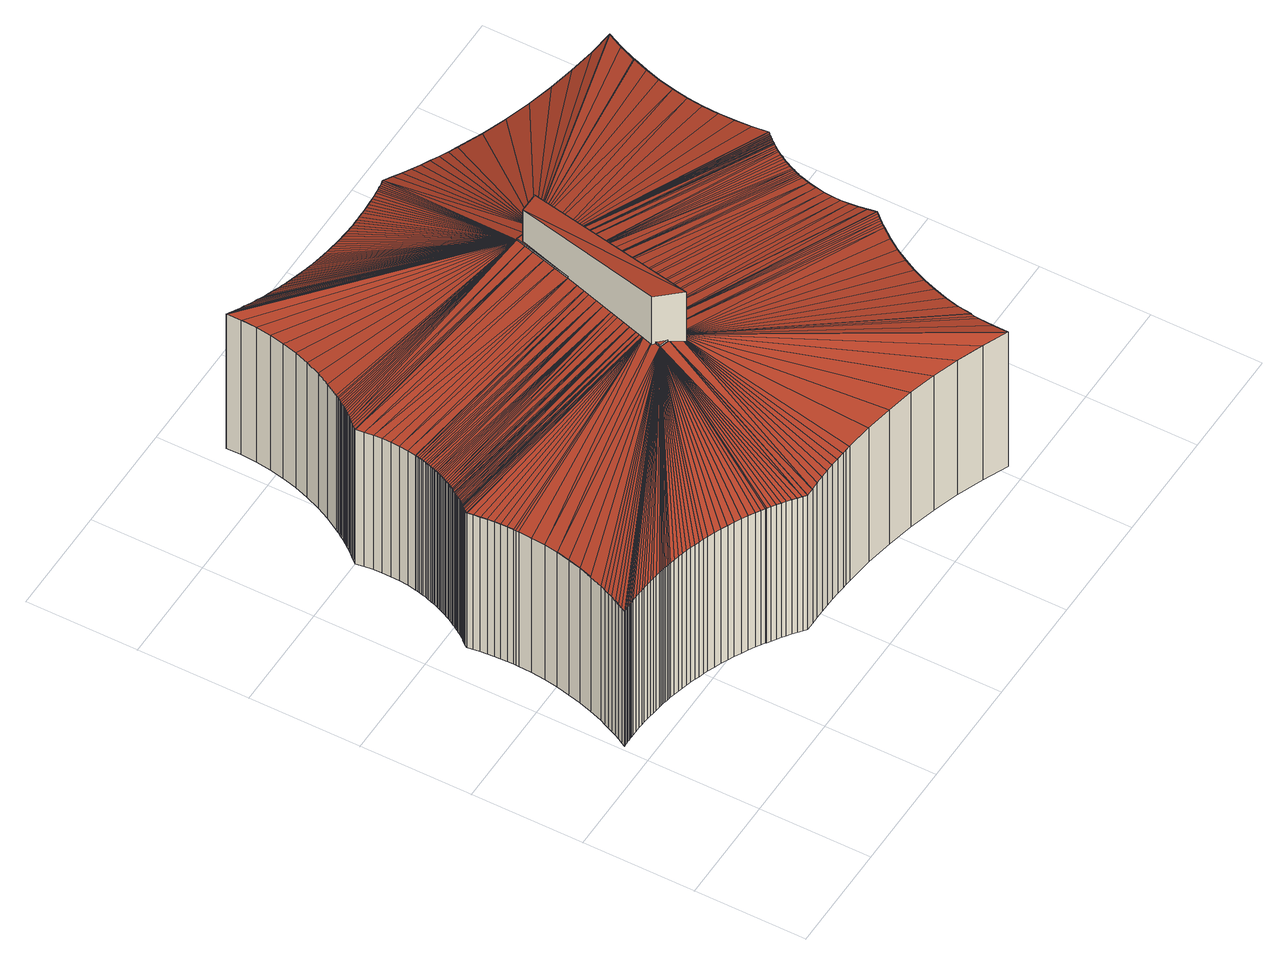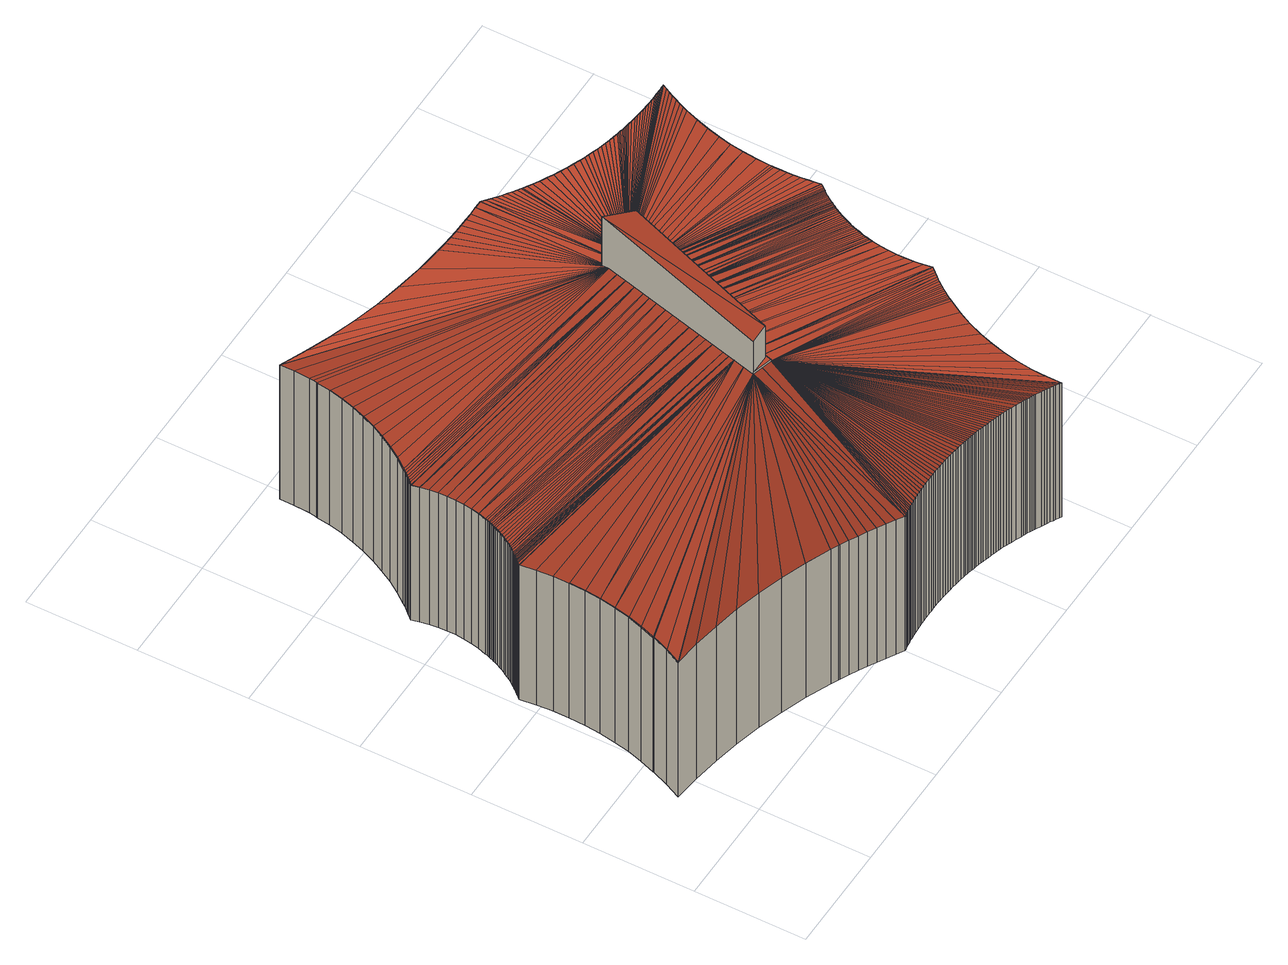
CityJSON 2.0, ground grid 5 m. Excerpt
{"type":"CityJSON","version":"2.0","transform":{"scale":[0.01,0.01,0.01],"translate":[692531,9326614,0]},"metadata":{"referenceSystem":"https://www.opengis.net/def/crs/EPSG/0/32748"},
"CityObjects":{
"building1":{"type":"Building","attributes":{"description":"51, created by Fairuz Akmal Pradana","name":"AC14-51","relativeToTerrain":"entirelyAboveTerrain","GrossPlannedArea":{"value":120,"uom":"m2"},"ConstructionMethod":"New Building","IsLandmarked":"NO","dateOfConstruction":"2025-01-01","measuredHeight":13.16,"class":"1000","function":"1000","usage":"1000","roofType":"1030","storeysAboveGround":2,"storeysBelowGround":0},"geometry":[{"type":"MultiSurface","lod":"2","boundaries":[[[0,1,2,3]],[[4,5,6,7]],[[5,8,9,6]],[[8,10,11,9]],[[10,12,13,11]],[[12,14,15,13]],[[14,16,17,15]],[[16,18,19,17]],[[18,20,21,19]],[[20,22,23,21]],[[24,25,26,27]],[[28,29,30,31]],[[32,33,34,35]],[[36,37,38,39]],[[37,40,41,38]],[[42,43,44,45]],[[43,46,47,44]],[[46,48,49,47]],[[50,51,52,53]],[[54,55,56,57]],[[58,59,60,61]],[[62,58,61,63]],[[64,65,66,67]],[[65,68,69,66]],[[70,71,72,73]],[[68,32,35,69]],[[74,75,76,77]],[[78,79,80,81]],[[82,83,84,85]],[[60,86,87]],[[88,89,90,91]],[[92,93,94,95]],[[93,96,97,94]],[[96,98,99,97]],[[98,100,101,99]],[[102,103,104,105]],[[103,106,107,104]],[[106,108,109,107]],[[110,111,112,113]],[[111,114,115,112]],[[116,117,118,119]],[[117,120,121,118]],[[120,122,123,121]],[[124,125,126,127]],[[125,128,129,126]],[[128,130,131,129]],[[132,133,134,135]],[[51,136,137,52]],[[138,139,140,141]],[[139,142,143,140]],[[144,145,146,147]],[[145,148,149,146]],[[150,151,152,153]],[[151,154,155,152]],[[156,157,158,159]],[[160,161,162,163]],[[164,165,166,167]],[[168,169,170,171]],[[169,172,173,170]],[[172,174,175,173]],[[174,176,177,175]],[[176,178,179,177]],[[180,181,182,183]],[[184,185,186,187]],[[185,188,189,186]],[[190,191,192,193]],[[194,195,196,197]],[[198,199,200,201]],[[202,203,204,205]],[[206,207,208,209]],[[210,211,212,213]],[[211,214,215,212]],[[216,217,218,219]],[[220,221,222,223]],[[221,224,225,222]],[[224,226,227,225]],[[226,228,229,227]],[[228,230,231,229]],[[230,232,233,231]],[[234,144,147,235]],[[236,150,153,237]],[[238,239,240,241]],[[239,36,39,240]],[[242,243,244,245,246]],[[247,248,249,250]],[[248,251,252,249]],[[79,253,254,80]],[[255,256,257,258]],[[259,260,261,262]],[[263,264,265,266]],[[267,263,266,268]],[[269,270,271,272]],[[270,273,274,271]],[[273,275,276,274]],[[277,269,272,278]],[[279,277,278,280]],[[25,279,280,26]],[[275,281,282,276]],[[281,283,284,282]],[[89,285,286,90]],[[287,288,289,290]],[[291,236,237,292]],[[288,293,294,289]],[[293,238,241,294]],[[83,160,163,84]],[[295,296,297,298]],[[299,300,301,302]],[[300,303,304,301]],[[303,305,306,304]],[[305,307,308,306]],[[307,309,310,308]],[[309,311,312,310]],[[311,313,314,312]],[[313,164,167,314]],[[315,316,317,318]],[[316,319,320,317]],[[319,321,322,320]],[[321,323,324,322]],[[323,184,187,324]],[[55,70,73,56]],[[71,325,326,72]],[[325,327,328,326]],[[327,0,3,328]],[[329,330,331,332]],[[242,189,246]],[[262,261,333,334]],[[335,287,290,336]],[[337,291,292,338]],[[339,340,341,342]],[[340,110,113,341]],[[114,343,344,115]],[[345,346,347,348]],[[255,349,242,350,351]],[[246,352,350,242]],[[353,354,355,356]],[[357,358,359,360]],[[232,216,219,233]],[[59,361,362,60]],[[195,363,364,196]],[[365,74,77,366]],[[367,368,369,370]],[[371,372,373,374]],[[375,376,377,378]],[[351,350,352,379]],[[380,381,382,383]],[[381,353,356,382]],[[354,384,385,355]],[[384,386,387,385]],[[386,388,389,387]],[[388,42,45,389]],[[200,390,391,392,393]],[[394,276,395]],[[191,396,397,192]],[[358,50,53,359]],[[256,398,399,257]],[[217,400,401,218]],[[400,402,403,401]],[[402,404,405,403]],[[404,406,407,405]],[[406,408,409,407]],[[408,410,411,409]],[[410,412,413,411]],[[412,414,415,413]],[[414,416,417,415]],[[416,418,419,417]],[[420,116,119,421]],[[122,124,127,123]],[[130,132,135,131]],[[136,138,141,137]],[[133,422,423,134]],[[424,425,426,427]],[[425,428,429,426]],[[430,431,432,433]],[[431,234,235,432]],[[142,434,435,143]],[[434,436,437,435]],[[436,438,439,437]],[[440,441,442,443]],[[444,365,366,445]],[[441,446,447,442]],[[349,398,448,391,449,450,243,242]],[[451,190,193,452]],[[453,454,455,456]],[[454,210,213,455]],[[154,457,458,155]],[[457,459,460,458]],[[459,461,462,460]],[[461,463,464,462]],[[463,465,466,464]],[[467,468,469,470]],[[334,333,471,472]],[[165,168,171,166]],[[473,474,475,476]],[[474,477,478,475]],[[477,479,480,478]],[[479,481,482,480]],[[483,484,485,486]],[[487,488,489,490]],[[108,491,492,109]],[[493,494,495,496]],[[494,497,498,495]],[[256,255,351,499,500,501,502,395,87]],[[503,504,505,506]],[[507,508,509,510]],[[508,511,512,509]],[[511,513,514,512]],[[513,515,516,514]],[[517,518,500,499,519,520,521,522,523,524]],[[525,519,499,351,379]],[[352,350,526]],[[527,528,529,530]],[[422,424,427,423]],[[428,430,433,429]],[[438,440,443,439]],[[376,531,532,377]],[[1,4,7,2]],[[29,329,332,30]],[[33,28,31,34]],[[283,444,445,284]],[[533,367,370,534]],[[343,345,348,344]],[[418,380,383,419]],[[361,535,536,362]],[[535,357,360,536]],[[537,538,539,540]],[[541,542,543,544]],[[545,546,547,548]],[[546,549,550,547]],[[549,473,476,550]],[[551,552,553,554]],[[552,555,556,553]],[[555,557,558,556]],[[557,559,560,558]],[[559,561,562,560]],[[561,563,564,562]],[[563,545,548,564]],[[285,194,197,286]],[[188,565,566,189]],[[565,567,568,566]],[[567,569,570,568]],[[569,571,572,570]],[[571,573,574,572]],[[573,92,95,574]],[[575,576,577,526]],[[576,102,105,577]],[[472,471,260,259]],[[578,235,448]],[[579,371,374,580]],[[581,579,580,582]],[[538,583,584,539]],[[583,585,586,584]],[[585,587,588,586]],[[587,589,590,588]],[[589,591,592,590]],[[591,593,594,592]],[[593,595,596,594]],[[595,597,598,596]],[[597,599,600,598]],[[599,375,378,600]],[[601,602,603,604]],[[602,605,606,603]],[[605,607,608,606]],[[607,541,544,608]],[[542,609,610,543]],[[609,611,612,610]],[[611,613,614,612]],[[613,615,616,614]],[[615,617,618,616]],[[617,581,582,618]],[[372,335,336,373]],[[214,619,620,215]],[[619,339,342,620]],[[621,622,623,624]],[[622,533,534,623]],[[481,625,626,482]],[[625,627,628,626]],[[627,629,630,628]],[[629,631,632,630]],[[631,220,223,632]],[[633,267,268,634]],[[251,635,636,252]],[[635,637,638,636]],[[637,639,640,638]],[[396,62,63,397]],[[253,64,67,254]],[[639,641,642,640]],[[641,643,644,642]],[[643,645,646,644]],[[645,54,57,646]],[[264,88,91,265]],[[100,483,486,101]],[[484,647,648,485]],[[647,649,650,648]],[[649,487,490,650]],[[488,651,652,489]],[[491,653,654,492]],[[653,655,656,654]],[[655,657,658,656]],[[657,659,660,658]],[[661,662,663,664]],[[662,665,666,663]],[[665,667,668,666]],[[398,256,87,448]],[[207,669,670,208]],[[669,621,624,670]],[[671,672,673,674]],[[534,351,379]],[[651,675,676,652]],[[675,677,678,676]],[[677,679,680,678]],[[679,681,682,680]],[[681,683,684,682]],[[683,685,686,684]],[[685,202,205,686]],[[203,661,664,204]],[[659,206,209,660]],[[667,453,456,668]],[[244,373,243]],[[265,519,499]],[[349,255,258,687]],[[346,688,689,347]],[[688,690,691,689]],[[690,493,496,691]],[[497,692,693,498]],[[692,575,526,693]],[[148,503,506,149]],[[465,507,510,466]],[[468,527,530,469]],[[446,694,695,447]],[[694,551,554,695]],[[368,671,674,696,369]],[[157,467,470,158]],[[48,420,421,49]],[[504,82,85,505]],[[515,295,298,516]],[[296,697,698,297]],[[697,299,302,698]],[[199,337,338,200]],[[501,500,518,699,700,701,702,703,704,394,395,502]],[[87,395,394,705,86]],[[398,349,687,399]],[[330,633,634,331]],[[22,24,27,23]],[[363,706,707,364]],[[706,247,250,707]],[[75,451,452,76]],[[672,78,81,673]],[[528,315,318,529]],[[40,156,159,41]],[[161,708,709,162]],[[708,537,540,709]],[[178,180,183,179]],[[181,710,711,182]],[[710,712,713,711]],[[712,714,715,713]],[[714,601,604,715]],[[531,198,201,532]],[[693,526,350,242,189,566,568,570,572,574,95,94,97,99,101,486,485,648,650,490,489,652,676,678,680,682,684,686,205,204,664,663,666,668,456,455,213,212,215,620,342,341,113,112,115,344,348,347,689,691,496,495,498]],[[201,390,200]],[[578,432,235]],[[578,426,429]],[[426,578,427]],[[578,423,427]],[[423,578,134]],[[578,135,134]],[[135,578,131]],[[578,129,131]],[[129,578,126]],[[578,127,126]],[[127,578,123]],[[578,121,123]],[[121,578,118]],[[118,578,119]],[[578,421,119]],[[192,86,397]],[[284,394,445]],[[582,716,618]],[[244,582,580]],[[244,580,374]],[[244,374,373]],[[717,179,183]],[[711,717,182]],[[717,711,713]],[[717,713,715]],[[604,717,715]],[[717,604,603]],[[717,603,606]],[[608,718,606]],[[718,608,544]],[[543,718,544]],[[716,543,610]],[[612,716,610]],[[716,612,614]],[[616,716,614]],[[618,716,616]],[[390,532,201]],[[532,390,377]],[[719,378,377]],[[578,540,539]],[[578,539,584]],[[586,578,584]],[[578,586,588]],[[590,578,588]],[[578,590,592]],[[594,578,592]],[[578,594,596]],[[598,578,596]],[[578,598,600]],[[378,578,600]],[[578,149,506]],[[324,246,322]],[[322,246,320]],[[320,246,317]],[[317,246,318]],[[318,246,529]],[[379,673,81]],[[674,379,696]],[[696,379,369]],[[369,379,370]],[[105,379,577]],[[94,246,95]],[[246,94,97]],[[99,246,97]],[[246,99,101]],[[486,246,101]],[[246,486,485]],[[648,246,485]],[[352,693,526]],[[246,620,342]],[[246,342,341]],[[246,341,113]],[[246,113,112]],[[246,112,115]],[[344,246,115]],[[246,344,348]],[[246,348,347]],[[246,347,689]],[[246,689,691]],[[246,691,496]],[[246,496,495]],[[246,495,498]],[[246,498,693]],[[720,200,338]],[[179,721,177]],[[717,183,182]],[[540,578,709]],[[578,162,709]],[[147,578,235]],[[626,578,482]],[[482,578,478,480]],[[578,475,478]],[[475,578,476]],[[578,550,476]],[[550,578,547]],[[578,548,547]],[[548,578,564]],[[578,562,564]],[[562,578,560]],[[578,558,560]],[[558,578,556]],[[197,521,286]],[[286,520,90]],[[394,282,284]],[[282,394,276]],[[186,246,189]],[[246,186,187]],[[260,333,261]],[[152,722,153]],[[723,152,155]],[[458,724,155]],[[724,458,460]],[[245,158,470]],[[244,159,158]],[[244,41,159]],[[244,38,41]],[[244,39,38]],[[578,146,149]],[[578,433,432]],[[433,578,429]],[[556,578,553]],[[553,578,554]],[[554,578,695]],[[578,447,695]],[[520,91,90]],[[370,379,534]],[[9,704,11]],[[704,9,6]],[[566,246,189]],[[447,86,442]],[[442,86,443]],[[443,86,439]],[[439,86,437]],[[437,86,435]],[[435,86,143]],[[143,86,140]],[[693,352,246]],[[352,577,379]],[[246,455,213]],[[246,213,212]],[[246,212,215]],[[246,215,620]],[[501,502,449,450]],[[242,243,373,336,290,289,294,241,240,39,38,41,159,158,470,469,530,529,318,317,320,322,324,187,186,189]],[[450,449,392,393]],[[266,265,499,351,534,370,369,696,674,673,81,80,254,67,66,69,35,34,31,30,332,331,634,268]],[[336,244,373]],[[244,336,290]],[[725,338,292]],[[722,292,237]],[[153,722,237]],[[39,244,240]],[[244,241,240]],[[244,294,241]],[[244,289,294]],[[244,290,289]],[[421,578,49]],[[578,47,49]],[[47,578,44]],[[578,45,44]],[[45,578,389]],[[578,387,389]],[[387,578,385]],[[385,578,355]],[[578,356,355]],[[356,578,382]],[[578,383,382]],[[383,578,419]],[[419,578,417]],[[578,415,417]],[[415,578,413]],[[413,578,411]],[[578,409,411]],[[578,407,409]],[[407,578,405]],[[578,403,405]],[[403,578,401]],[[401,578,218]],[[578,219,218]],[[578,233,219]],[[53,86,359]],[[359,86,360]],[[360,86,536]],[[536,86,362]],[[707,524,364]],[[364,523,196]],[[196,522,197]],[[519,266,265]],[[266,519,268]],[[519,634,268]],[[519,331,634]],[[331,525,332]],[[332,525,30]],[[30,525,31]],[[394,274,276]],[[394,271,274]],[[271,394,272]],[[394,278,272]],[[278,394,280]],[[394,26,280]],[[26,394,27]],[[27,394,23]],[[23,394,21]],[[394,19,21]],[[19,394,17]],[[17,704,15]],[[704,13,15]],[[13,704,11]],[[379,34,31]],[[673,379,674]],[[379,670,624]],[[670,379,208]],[[379,209,208]],[[209,379,660]],[[490,246,650]],[[246,490,489]],[[652,246,489]],[[246,652,676]],[[678,246,676]],[[246,678,680]],[[682,246,680]],[[684,246,682]],[[246,684,686]],[[205,246,686]],[[246,205,204]],[[664,246,204]],[[246,664,663]],[[666,246,663]],[[246,666,668]],[[456,246,668]],[[246,456,455]],[[243,450,393,200,338,292,237,153,152,155,458,460,462,464,466,510,509,512,514,516,298,297,698,302,301,304,306,308,310,312,314,167,166,171,170,173,175,177,179,183,182,711,713,715,604,603,606,608,544,543,610,612,614,616,618,582,580,374,373]],[[351,350,526,577,105,104,107,109,492,654,656,658,660,209,208,670,624,623,534]],[[501,450,243,242,350,351,499,500]],[[390,720,725,722,723,724,726,727,728,729,730,731,721,717,718,716,244,243,450,449,391]],[[578,719,390,391,448]],[[86,732,578,448,87]],[[432,235,448,87,60,362,536,360,359,53,52,137,141,140,143,435,437,439,443,442,447,695,554,553,556,558,560,562,564,548,547,550,476,475,478,480,482,626,628,630,632,223,222,225,227,229,231,233,219,218,401,403,405,407,409,411,413,415,417,419,383,382,356,355,385,387,389,45,44,47,49,421,119,118,121,123,127,126,129,131,135,134,423,427,426,429,433]],[[391,449,502,395,87,448]],[[391,392,449]],[[87,395,276,282,284,445,366,77,76,452,193,192,397,63,61,60]],[[257,399,687,258]],[[716,582,244]],[[200,720,390]],[[338,725,720]],[[292,722,725]],[[152,723,722]],[[155,724,723]],[[462,724,460]],[[724,462,726]],[[726,462,464]],[[466,726,464]],[[466,727,726]],[[727,466,510]],[[727,510,509]],[[512,727,509]],[[514,727,512]],[[727,514,728]],[[728,514,516]],[[297,728,516,298]],[[728,297,698]],[[728,698,302]],[[728,302,301]],[[728,301,729]],[[304,729,301]],[[729,304,306]],[[729,306,308]],[[729,308,310]],[[312,729,310]],[[314,729,312]],[[167,729,314]],[[729,167,730]],[[730,167,166]],[[730,166,731]],[[171,731,166]],[[171,721,731]],[[721,171,170]],[[721,170,173]],[[175,721,173]],[[721,175,177]],[[721,179,717]],[[717,606,718]],[[543,716,718]],[[377,390,719]],[[378,719,578]],[[578,163,162]],[[578,84,163]],[[578,85,84]],[[578,505,85]],[[578,506,505]],[[158,245,244]],[[529,246,530]],[[530,246,469]],[[469,246,470]],[[470,246,245]],[[540,539,584,586,588,590,592,594,596,598,600,378,377,532,201,200,393,392,391,448,235,147,146,149,506,505,85,84,163,162,709]],[[502,501,500,499,265,91,90,286,197,196,364,707,250,249,252,636,638,640,642,644,646,57,56,73,72,326,328,3,2,7,6,9,11,13,15,17,19,21,23,27,26,280,278,272,271,274,276,395]],[[472,334,262,259]],[[447,578,732]],[[86,447,732]],[[140,86,137,141]],[[137,86,52]],[[52,86,53]],[[445,394,366]],[[366,394,77]],[[77,705,76]],[[660,379,658]],[[658,379,654,656]],[[379,492,654]],[[492,379,109]],[[109,379,107]],[[107,379,104]],[[104,379,105]],[[246,648,650]],[[577,352,526]],[[246,574,95]],[[260,471,333]],[[578,147,146]],[[233,578,231]],[[231,578,229]],[[578,227,229]],[[578,225,227]],[[225,578,222]],[[578,223,222]],[[223,578,632]],[[578,630,632]],[[630,578,628]],[[578,626,628]],[[86,63,61]],[[517,250,518]],[[250,517,707]],[[524,707,517]],[[523,364,524]],[[522,196,523]],[[521,197,522]],[[520,286,521]],[[91,520,733]],[[733,520,519]],[[525,331,519]],[[31,525,379]],[[704,17,394]],[[702,73,72]],[[73,702,56]],[[702,57,56]],[[702,646,57]],[[700,642,644]],[[642,700,640]],[[700,638,640]],[[699,252,636]],[[252,699,249]],[[699,250,249]],[[250,699,518]],[[34,379,35]],[[379,69,35]],[[69,379,66]],[[379,67,66]],[[67,379,254]],[[379,80,254]],[[397,86,63]],[[86,192,193]],[[6,703,704]],[[7,703,6]],[[703,7,2]],[[2,702,703]],[[3,702,2]],[[702,3,328]],[[326,702,328]],[[702,326,72]],[[644,702,646]],[[702,644,701]],[[644,700,701]],[[636,700,638]],[[700,636,699]],[[77,394,705]],[[86,76,705]],[[86,452,76]],[[86,193,452]],[[91,733,519,265]],[[379,623,534]],[[623,379,624]],[[187,246,324]],[[246,566,568]],[[570,246,568]],[[246,570,572]],[[574,246,572]],[[362,86,60]],[[86,61,60]],[[80,379,81]],[[371,335,372]],[[335,371,287]],[[287,371,579]],[[287,579,288]],[[288,579,293]],[[293,579,238]],[[238,579,581]],[[349,216,398]],[[216,349,217]],[[106,217,349]],[[106,400,217]],[[106,402,400]],[[106,404,402]],[[106,406,404]],[[103,406,106]],[[103,408,406]],[[103,410,408]],[[103,412,410]],[[103,414,412]],[[102,414,103]],[[102,416,414]],[[102,418,416]],[[576,418,102]],[[576,380,418]],[[576,381,380]],[[576,353,381]],[[575,353,576]],[[575,354,353]],[[575,384,354]],[[692,384,575]],[[692,386,384]],[[497,386,692]],[[497,388,386]],[[494,388,497]],[[494,42,388]],[[494,43,42]],[[493,43,494]],[[493,46,43]],[[690,46,493]],[[690,48,46]],[[688,48,690]],[[688,420,48]],[[346,420,688]],[[346,116,420]],[[345,116,346]],[[343,116,345]],[[343,117,116]],[[343,120,117]],[[114,120,343]],[[114,122,120]],[[114,124,122]],[[111,124,114]],[[111,125,124]],[[111,128,125]],[[111,130,128]],[[110,130,111]],[[110,132,130]],[[110,133,132]],[[340,133,110]],[[340,422,133]],[[340,424,422]],[[339,424,340]],[[339,425,424]],[[339,428,425]],[[619,428,339]],[[619,430,428]],[[619,431,430]],[[619,144,431]],[[619,145,144]],[[214,145,619]],[[214,148,145]],[[214,503,148]],[[211,503,214]],[[211,504,503]],[[211,82,504]],[[210,82,211]],[[454,82,210]],[[454,83,82]],[[453,83,454]],[[453,160,83]],[[667,160,453]],[[665,160,667]],[[665,161,160]],[[665,708,161]],[[665,537,708]],[[665,538,537]],[[662,538,665]],[[662,583,538]],[[662,585,583]],[[662,587,585]],[[662,589,587]],[[661,589,662]],[[661,591,589]],[[661,593,591]],[[661,595,593]],[[203,595,661]],[[203,597,595]],[[203,599,597]],[[203,375,599]],[[202,375,203]],[[202,376,375]],[[202,531,376]],[[202,150,531]],[[685,150,202]],[[685,151,150]],[[685,154,151]],[[683,154,685]],[[683,457,154]],[[683,459,457]],[[683,461,459]],[[683,463,461]],[[683,465,463]],[[681,465,683]],[[681,507,465]],[[681,508,507]],[[681,511,508]],[[679,511,681]],[[679,513,511]],[[679,515,513]],[[679,295,515]],[[679,296,295]],[[677,296,679]],[[677,697,296]],[[677,299,697]],[[677,300,299]],[[675,300,677]],[[675,303,300]],[[675,305,303]],[[675,307,305]],[[651,307,675]],[[651,309,307]],[[651,311,309]],[[651,313,311]],[[488,313,651]],[[488,164,313]],[[488,165,164]],[[488,168,165]],[[488,169,168]],[[487,169,488]],[[487,172,169]],[[487,174,172]],[[487,176,174]],[[487,178,176]],[[487,180,178]],[[487,181,180]],[[649,181,487]],[[649,710,181]],[[649,712,710]],[[649,714,712]],[[649,601,714]],[[649,602,601]],[[649,605,602]],[[647,605,649]],[[647,607,605]],[[647,541,607]],[[647,542,541]],[[647,609,542]],[[647,611,609]],[[484,611,647]],[[484,613,611]],[[484,615,613]],[[484,617,615]],[[484,581,617]],[[484,36,581]],[[484,37,36]],[[484,40,37]],[[484,156,40]],[[483,156,484]],[[483,157,156]],[[483,467,157]],[[100,467,483]],[[100,468,467]],[[98,468,100]],[[98,527,468]],[[98,528,527]],[[96,528,98]],[[96,315,528]],[[93,315,96]],[[93,316,315]],[[92,316,93]],[[92,319,316]],[[573,319,92]],[[573,321,319]],[[571,321,573]],[[571,323,321]],[[569,323,571]],[[569,184,323]],[[567,184,569]],[[567,185,184]],[[565,185,567]],[[185,565,188]],[[106,349,108]],[[108,349,255]],[[653,255,256]],[[491,255,653]],[[108,255,491]],[[653,256,655]],[[655,256,657]],[[657,256,659]],[[659,256,206]],[[206,256,546]],[[256,549,546]],[[256,473,549]],[[256,474,473]],[[256,477,474]],[[256,479,477]],[[256,481,479]],[[398,481,256]],[[398,625,481]],[[398,627,625]],[[398,629,627]],[[398,631,629]],[[398,220,631]],[[398,221,220]],[[398,224,221]],[[398,226,224]],[[398,228,226]],[[398,230,228]],[[398,232,230]],[[398,216,232]],[[431,144,234]],[[236,198,531]],[[291,198,236]],[[337,198,291]],[[198,337,199]],[[236,531,150]],[[191,190,396]],[[190,361,396]],[[451,361,190]],[[75,361,451]],[[74,361,75]],[[365,361,74]],[[20,361,365]],[[18,361,20]],[[16,361,18]],[[14,361,16]],[[12,361,14]],[[10,361,12]],[[8,361,10]],[[5,361,8]],[[4,361,5]],[[1,361,4]],[[0,361,1]],[[327,361,0]],[[325,361,327]],[[71,361,325]],[[70,361,71]],[[70,535,361]],[[55,535,70]],[[54,535,55]],[[645,535,54]],[[643,535,645]],[[641,535,643]],[[639,535,641]],[[637,535,639]],[[635,535,637]],[[251,535,635]],[[248,535,251]],[[247,535,248]],[[706,535,247]],[[363,535,706]],[[195,535,363]],[[330,535,195]],[[329,535,330]],[[29,535,329]],[[28,535,29]],[[28,357,535]],[[33,357,28]],[[32,357,33]],[[68,357,32]],[[65,357,68]],[[65,358,357]],[[64,358,65]],[[253,358,64]],[[79,358,253]],[[78,358,79]],[[672,358,78]],[[671,358,672]],[[368,358,671]],[[367,358,368]],[[358,367,50]],[[533,50,367]],[[622,50,533]],[[622,51,50]],[[621,51,622]],[[621,136,51]],[[621,138,136]],[[621,139,138]],[[621,142,139]],[[669,142,621]],[[669,434,142]],[[669,436,434]],[[669,438,436]],[[207,438,669]],[[207,440,438]],[[207,441,440]],[[207,446,441]],[[207,694,446]],[[207,551,694]],[[207,552,551]],[[207,555,552]],[[206,555,207]],[[206,557,555]],[[206,559,557]],[[206,561,559]],[[206,563,561]],[[206,545,563]],[[206,546,545]],[[263,88,264]],[[263,89,88]],[[267,89,263]],[[267,285,89]],[[267,194,285]],[[194,267,633]],[[330,195,633]],[[633,195,194]],[[20,365,22]],[[22,365,444]],[[22,444,24]],[[24,444,25]],[[25,444,279]],[[279,444,277]],[[444,269,277]],[[269,444,283]],[[273,281,275]],[[270,281,273]],[[269,281,270]],[[269,283,281]],[[396,361,62]],[[62,361,58]],[[58,361,59]],[[238,581,239]],[[239,581,36]],[[398,256,255,349]]],"semantics":{"surfaces":[{"type":"WallSurface","name":"Outer Wall 1"},{"type":"WallSurface","name":"Outer Wall 2"},{"type":"WallSurface","name":"Outer Wall 3"},{"type":"WallSurface","name":"Outer Wall 4"},{"type":"WallSurface","name":"Outer Wall 5"},{"type":"WallSurface","name":"Outer Wall 6"},{"type":"WallSurface","name":"Outer Wall 7"},{"type":"WallSurface","name":"Outer Wall 8"},{"type":"WallSurface","name":"Outer Wall 9"},{"type":"WallSurface","name":"Outer Wall 10"},{"type":"WallSurface","name":"Outer Wall 11"},{"type":"WallSurface","name":"Outer Wall 12"},{"type":"WallSurface","name":"Outer Wall 13"},{"type":"WallSurface","name":"Outer Wall 14"},{"type":"WallSurface","name":"Outer Wall 15"},{"type":"WallSurface","name":"Outer Wall 16"},{"type":"WallSurface","name":"Outer Wall 17"},{"type":"WallSurface","name":"Outer Wall 18"},{"type":"WallSurface","name":"Outer Wall 19"},{"type":"WallSurface","name":"Outer Wall 20"},{"type":"WallSurface","name":"Outer Wall 21"},{"type":"WallSurface","name":"Outer Wall 22"},{"type":"WallSurface","name":"Outer Wall 23"},{"type":"WallSurface","name":"Outer Wall 24"},{"type":"WallSurface","name":"Outer Wall 25"},{"type":"WallSurface","name":"Outer Wall 26"},{"type":"WallSurface","name":"Outer Wall 27"},{"type":"WallSurface","name":"Outer Wall 28"},{"type":"WallSurface","name":"Outer Wall 29"},{"type":"WallSurface","name":"Outer Wall 30"},{"type":"WallSurface","name":"Outer Wall 31"},{"type":"WallSurface","name":"Outer Wall 32"},{"type":"WallSurface","name":"Outer Wall 33"},{"type":"WallSurface","name":"Outer Wall 34"},{"type":"WallSurface","name":"Outer Wall 35"},{"type":"WallSurface","name":"Outer Wall 36"},{"type":"WallSurface","name":"Outer Wall 37"},{"type":"WallSurface","name":"Outer Wall 38"},{"type":"WallSurface","name":"Outer Wall 39"},{"type":"WallSurface","name":"Outer Wall 40"},{"type":"WallSurface","name":"Outer Wall 41"},{"type":"WallSurface","name":"Outer Wall 42"},{"type":"WallSurface","name":"Outer Wall 43"},{"type":"WallSurface","name":"Outer Wall 44"},{"type":"WallSurface","name":"Outer Wall 45"},{"type":"WallSurface","name":"Outer Wall 46"},{"type":"WallSurface","name":"Outer Wall 47"},{"type":"WallSurface","name":"Outer Wall 48"},{"type":"WallSurface","name":"Outer Wall 49"},{"type":"WallSurface","name":"Outer Wall 50"},{"type":"WallSurface","name":"Outer Wall 51"},{"type":"WallSurface","name":"Outer Wall 52"},{"type":"WallSurface","name":"Outer Wall 53"},{"type":"WallSurface","name":"Outer Wall 54"},{"type":"WallSurface","name":"Outer Wall 55"},{"type":"WallSurface","name":"Outer Wall 56"},{"type":"WallSurface","name":"Outer Wall 57"},{"type":"WallSurface","name":"Outer Wall 58"},{"type":"WallSurface","name":"Outer Wall 59"},{"type":"WallSurface","name":"Outer Wall 60"},{"type":"WallSurface","name":"Outer Wall 61"},{"type":"WallSurface","name":"Outer Wall 62"},{"type":"WallSurface","name":"Outer Wall 63"},{"type":"WallSurface","name":"Outer Wall 64"},{"type":"WallSurface","name":"Outer Wall 65"},{"type":"WallSurface","name":"Outer Wall 66"},{"type":"WallSurface","name":"Outer Wall 67"},{"type":"WallSurface","name":"Outer Wall 68"},{"type":"WallSurface","name":"Outer Wall 69"},{"type":"WallSurface","name":"Outer Wall 70"},{"type":"WallSurface","name":"Outer Wall 71"},{"type":"WallSurface","name":"Outer Wall 72"},{"type":"WallSurface","name":"Outer Wall 73"},{"type":"WallSurface","name":"Outer Wall 74"},{"type":"WallSurface","name":"Outer Wall 75"},{"type":"WallSurface","name":"Outer Wall 76"},{"type":"WallSurface","name":"Outer Wall 77"},{"type":"WallSurface","name":"Outer Wall 78"},{"type":"WallSurface","name":"Outer Wall 79"},{"type":"WallSurface","name":"Outer Wall 80"},{"type":"WallSurface","name":"Outer Wall 81"},{"type":"WallSurface","name":"Outer Wall 82"},{"type":"WallSurface","name":"Outer Wall 83"},{"type":"WallSurface","name":"Outer Wall 84"},{"type":"WallSurface","name":"Outer Wall 85"},{"type":"WallSurface","name":"Outer Wall 86"},{"type":"WallSurface","name":"Outer Wall 87"},{"type":"WallSurface","name":"Outer Wall 88"},{"type":"WallSurface","name":"Outer Wall 89"},{"type":"WallSurface","name":"Outer Wall 90"},{"type":"WallSurface","name":"Outer Wall 91"},{"type":"WallSurface","name":"Outer Wall 92"},{"type":"RoofSurface","name":"Roof 1"},{"type":"RoofSurface","name":"Roof 2"},{"type":"RoofSurface","name":"Roof 3"},{"type":"RoofSurface","name":"Roof 4"},{"type":"RoofSurface","name":"Roof 5"},{"type":"RoofSurface","name":"Roof 6"},{"type":"RoofSurface","name":"Roof 7"},{"type":"RoofSurface","name":"Roof 8"},{"type":"RoofSurface","name":"Roof 9"},{"type":"RoofSurface","name":"Roof 10"},{"type":"RoofSurface","name":"Roof 11"},{"type":"RoofSurface","name":"Roof 12"},{"type":"RoofSurface","name":"Roof 13"},{"type":"RoofSurface","name":"Roof 14"},{"type":"RoofSurface","name":"Roof 15"},{"type":"RoofSurface","name":"Roof 16"},{"type":"RoofSurface","name":"Roof 17"},{"type":"RoofSurface","name":"Roof 18"},{"type":"RoofSurface","name":"Roof 19"},{"type":"RoofSurface","name":"Roof 20"},{"type":"RoofSurface","name":"Roof 21"},{"type":"RoofSurface","name":"Roof 22"},{"type":"RoofSurface","name":"Roof 23"},{"type":"RoofSurface","name":"Roof 24"},{"type":"RoofSurface","name":"Roof 25"},{"type":"RoofSurface","name":"Roof 26"},{"type":"RoofSurface","name":"Roof 27"},{"type":"RoofSurface","name":"Roof 28"},{"type":"RoofSurface","name":"Roof 29"},{"type":"RoofSurface","name":"Roof 30"},{"type":"RoofSurface","name":"Roof 31"},{"type":"RoofSurface","name":"Roof 32"},{"type":"RoofSurface","name":"Roof 33"},{"type":"RoofSurface","name":"Roof 34"},{"type":"RoofSurface","name":"Roof 35"},{"type":"RoofSurface","name":"Roof 36"},{"type":"RoofSurface","name":"Roof 37"},{"type":"RoofSurface","name":"Roof 38"},{"type":"RoofSurface","name":"Roof 39"},{"type":"RoofSurface","name":"Roof 40"},{"type":"RoofSurface","name":"Roof 41"},{"type":"RoofSurface","name":"Roof 42"},{"type":"RoofSurface","name":"Roof 43"},{"type":"RoofSurface","name":"Roof 44"},{"type":"RoofSurface","name":"Roof 45"},{"type":"RoofSurface","name":"Roof 46"},{"type":"RoofSurface","name":"Roof 47"},{"type":"RoofSurface","name":"Roof 48"},{"type":"RoofSurface","name":"Roof 49"},{"type":"RoofSurface","name":"Roof 50"},{"type":"RoofSurface","name":"Roof 51"},{"type":"RoofSurface","name":"Roof 52"},{"type":"RoofSurface","name":"Roof 53"},{"type":"RoofSurface","name":"Roof 54"},{"type":"GroundSurface","description":"Bodenplatte","name":"Base Surface"}],"values":[0,0,0,0,0,0,0,0,0,0,0,0,0,1,1,2,2,2,2,3,3,3,3,3,4,4,5,5,6,7,8,9,9,9,9,9,9,9,10,10,11,11,11,11,11,11,11,11,11,11,12,12,12,12,12,13,13,13,13,13,13,13,13,13,13,14,15,16,17,17,18,18,19,19,19,19,19,19,19,20,20,20,20,21,21,21,21,21,21,22,22,22,22,22,22,22,22,23,23,24,25,25,25,25,26,26,26,26,26,26,26,26,26,26,26,26,26,26,26,27,27,27,28,29,30,31,32,32,33,33,34,34,35,35,35,35,36,36,37,37,37,38,38,39,39,39,39,39,39,39,39,39,39,39,39,40,40,40,40,40,40,40,40,40,40,41,41,41,41,42,42,42,42,42,42,42,42,42,43,44,45,45,46,46,47,47,47,47,47,47,47,48,49,49,49,49,50,50,50,51,51,52,52,52,52,52,52,52,52,52,52,53,53,53,54,55,55,55,56,56,57,58,58,58,59,59,60,60,60,60,60,60,60,60,60,60,61,62,62,62,62,62,62,62,62,62,63,64,64,64,64,64,64,64,64,64,64,64,64,64,64,64,64,64,64,64,64,64,64,65,66,66,66,66,67,67,67,67,67,68,69,69,69,69,69,70,70,70,70,71,72,72,72,72,72,72,72,72,72,73,73,73,73,73,73,73,74,75,75,75,75,75,75,75,75,75,76,76,76,76,77,77,77,77,77,78,78,78,79,79,80,81,82,83,83,83,83,84,85,85,85,86,86,87,87,87,87,88,89,90,90,90,90,90,90,90,91,92,93,94,95,95,95,95,95,95,95,95,95,95,95,95,95,95,96,97,98,98,98,98,98,98,98,98,98,98,98,98,98,98,98,98,98,98,98,98,98,98,98,98,98,98,98,98,98,98,98,98,98,99,99,99,99,99,99,100,100,100,100,101,102,102,102,102,102,102,102,103,103,103,103,103,103,103,103,103,103,103,103,103,103,103,104,105,105,105,105,106,107,107,107,107,107,107,107,107,107,107,107,107,108,108,108,108,109,109,110,111,111,111,111,111,111,111,111,111,112,113,113,114,114,114,114,115,115,116,116,117,118,118,118,118,118,118,118,119,119,119,119,119,119,120,120,120,120,121,121,121,121,121,121,121,121,121,121,122,122,122,122,122,122,122,122,122,122,122,122,122,122,122,122,122,122,122,122,122,122,122,122,122,122,122,122,123,123,123,124,124,124,124,124,124,124,124,124,124,124,124,124,124,124,124,124,124,124,124,124,124,125,125,125,125,125,125,125,125,125,125,125,125,125,125,125,125,125,125,125,125,125,125,126,126,126,126,126,126,126,126,126,126,126,127,127,127,127,127,127,127,127,127,127,127,127,127,127,127,127,127,127,127,127,127,127,127,127,127,127,127,127,127,127,127,127,127,127,127,127,127,127,127,127,127,127,127,127,127,127,127,127,127,127,127,127,127,128,128,128,129,129,129,129,129,130,130,130,131,131,131,131,131,131,132,132,133,134,135,136,137,137,137,137,137,137,137,137,137,137,138,138,138,138,138,138,138,138,138,138,138,138,138,138,138,138,138,138,138,138,138,138,138,138,138,138,138,138,138,138,139,139,139,139,139,139,139,139,139,139,139,139,139,139,139,139,139,139,139,140,141,141,142,143,143,143,143,144,145,145,146,146,146,146,146,146,146,146,146,146,146,146,146,146,146,146,146,146,146,146,146,146,146,146,146,146,146,146,146,146,146,146,146,146,146,146,146,146,146,146,146,146,146,146,146,146,146,146,146,146,146,146,146,146,146,146,146,146,146,146,146,146,146,146,146,146,146,146,146,146,146,146,146,146,146,146,146,146,146,146,146,146,146,146,146,146,146,146,146,146,146,146,146,146,146,146,146,146,146,146,146,146,146,146,146,146,146,146,146,146,146,146,146,146,146,146,146,146,146,146,146,146,146,146,146,146,146,146,146,146,146,146,146,146,146,146,146,146,146,146,146,146,146,146,146,146,146,146,146,146,146,146,146,146,146,146,146,146,146,146,146,146,146,146,146,146,146,146,146,146,146,146,146,146,146,146,146,146,146,146,146,146,146,146,146,146,146,146,146,146,146,146,146,146,146,146,146,146,146,146,146,146,146,146,146,146,146,146,146,146,146,146,146,146,146,146,146,146,146,146,146,146,146,146,146,146,146,146,146,146,146,146,146,146,146,146,146,146,146,146,146,146,146,146,146,146,146,146,146,146,146,146,146,146,146,146,146,146,146,146,146,146,146,146,146,146,146,146,146,146,146,146,146,146,146,146,146,146,146,146,146,146,146,146,146,146,146,146,146,146,146,146,146,146,146,146,146,146,146,146,146,146,146,146,146,146,146,146,146,146,146,146,146,146,146,146,146,146,146,146,146,146,146,146,146,146,146,146,146,146,146,146,146,146]}}]}
},
"vertices":[
[2404,1320,0],[2410,1328,0],[2410,1328,772],[2404,1320,772],[2416,1336,0],[2422,1344,0],[2422,1344,772],[2416,1336,772],[2428,1353,0],[2428,1353,772],[2430,1356,0],[2430,1356,772],[2433,1359,0],[2433,1359,772],[2436,1363,0],[2436,1363,772],[2439,1366,0],[2439,1366,772],[2441,1370,0],[2441,1370,772],[2444,1373,0],[2444,1373,772],[2447,1376,0],[2447,1376,772],[2450,1379,0],[2453,1383,0],[2453,1383,772],[2450,1379,772],[2268,766,0],[2276,776,0],[2276,776,772],[2268,766,772],[2194,663,0],[2229,716,0],[2229,716,772],[2194,663,772],[175,1204,0],[174,1196,0],[174,1196,772],[175,1204,772],[174,1183,0],[174,1183,772],[851,2618,0],[838,2622,0],[838,2622,772],[851,2618,772],[825,2627,0],[825,2627,772],[812,2631,0],[812,2631,772],[2018,2319,0],[1905,2360,0],[1905,2360,772],[2018,2319,772],[2361,1244,0],[2368,1257,0],[2368,1257,772],[2361,1244,772],[2570,2126,0],[2605,2197,0],[2605,2197,772],[2570,2126,772],[2540,2052,0],[2540,2052,772],[2109,493,0],[2134,552,0],[2134,552,772],[2109,493,772],[2162,608,0],[2162,608,772],[2374,1270,0],[2381,1282,0],[2381,1282,772],[2374,1270,772],[2469,1768,0],[2481,1840,0],[2481,1840,772],[2469,1768,772],[2056,311,0],[2070,373,0],[2070,373,772],[2056,311,772],[525,2336,0],[499,2273,0],[499,2273,772],[525,2336,772],[1368,1810,1048],[1368,1810,772],[2318,870,0],[2311,908,0],[2311,908,772],[2318,870,772],[75,618,0],[85,618,0],[85,618,772],[75,618,772],[107,618,0],[107,618,772],[130,617,0],[130,617,772],[149,616,0],[149,616,772],[980,314,0],[1017,313,0],[1017,313,772],[980,314,772],[1054,312,0],[1054,312,772],[1091,311,0],[1091,311,772],[697,458,0],[724,442,0],[724,442,772],[697,458,772],[744,430,0],[744,430,772],[778,2645,0],[756,2654,0],[756,2654,772],[778,2645,772],[746,2657,0],[746,2657,772],[737,2661,0],[737,2661,772],[728,2665,0],[718,2670,0],[718,2670,772],[728,2665,772],[709,2674,0],[709,2674,772],[700,2678,0],[700,2678,772],[691,2682,0],[670,2693,0],[670,2693,772],[691,2682,772],[1795,2407,0],[1795,2407,772],[1760,2423,0],[1756,2425,0],[1756,2425,772],[1760,2423,772],[1718,2444,0],[1718,2444,772],[589,2671,0],[585,2602,0],[585,2602,772],[589,2671,772],[577,2534,0],[577,2534,772],[330,1846,0],[328,1808,0],[328,1808,772],[330,1846,772],[324,1769,0],[324,1769,772],[172,1122,0],[166,1060,0],[166,1060,772],[172,1122,772],[469,2212,0],[434,2153,0],[434,2153,772],[469,2212,772],[259,1557,0],[254,1548,0],[254,1548,772],[259,1557,772],[250,1539,0],[245,1531,0],[245,1531,772],[250,1539,772],[240,1522,0],[240,1522,772],[237,1517,0],[237,1517,772],[235,1513,0],[235,1513,772],[232,1509,0],[232,1509,772],[230,1504,0],[227,1500,0],[227,1500,772],[230,1504,772],[41,656,0],[30,636,0],[30,636,772],[41,656,772],[20,617,0],[20,617,772],[2516,1980,0],[2540,2048,0],[2540,2048,772],[2516,1980,772],[2305,985,0],[2306,1023,0],[2306,1023,772],[2305,985,772],[328,2012,0],[317,2000,0],[317,2000,772],[328,2012,772],[351,588,0],[373,583,0],[373,583,772],[351,588,772],[1453,267,0],[1573,241,0],[1573,241,772],[1453,267,772],[523,538,0],[552,526,0],[552,526,772],[523,538,772],[582,514,0],[582,514,772],[1084,2563,0],[1068,2566,0],[1068,2566,772],[1084,2563,772],[1202,2552,0],[1185,2553,0],[1185,2553,772],[1202,2552,772],[1168,2554,0],[1168,2554,772],[1152,2555,0],[1152,2555,772],[1135,2557,0],[1135,2557,772],[1118,2559,0],[1118,2559,772],[1101,2561,0],[1101,2561,772],[588,2737,0],[588,2737,772],[330,1885,0],[330,1885,772],[173,1262,0],[174,1233,0],[174,1233,772],[173,1262,772],[1071,1073,772],[1094,1157,772],[1094,1157,1048],[1083,1115,1048],[1071,1073,1048],[2323,1137,0],[2334,1173,0],[2334,1173,772],[2323,1137,772],[2336,1182,0],[2336,1182,772],[2088,434,0],[2088,434,772],[1164,1048,0],[1368,1810,0],[1368,1810,1056],[1164,1048,1056],[1275,1809,175],[1275,1809,1234],[1069,1109,1316],[1069,1109,175],[2318,824,0],[2327,833,0],[2327,833,772],[2318,824,772],[2310,815,0],[2310,815,772],[2461,1393,0],[2464,1396,0],[2464,1396,772],[2461,1393,772],[2467,1399,0],[2467,1399,772],[2474,1406,0],[2474,1406,772],[2458,1389,0],[2458,1389,772],[2456,1386,0],[2456,1386,772],[2465,1478,0],[2465,1478,772],[2460,1551,0],[2460,1551,772],[2307,946,0],[2307,946,772],[166,1350,0],[169,1321,0],[169,1321,772],[166,1350,772],[328,1924,0],[328,1924,772],[172,1291,0],[172,1291,772],[294,1642,0],[293,1640,0],[293,1640,772],[294,1642,772],[288,1624,0],[285,1616,0],[285,1616,772],[288,1624,772],[282,1608,0],[282,1608,772],[278,1600,0],[278,1600,772],[275,1593,0],[275,1593,772],[272,1585,0],[272,1585,772],[268,1576,0],[268,1576,772],[263,1567,0],[263,1567,772],[90,763,0],[81,741,0],[81,741,772],[90,763,772],[72,720,0],[72,720,772],[62,698,0],[62,698,772],[52,677,0],[52,677,772],[2389,1295,0],[2389,1295,772],[2396,1307,0],[2396,1307,772],[2284,786,0],[2293,796,0],[2293,796,772],[2284,786,772],[1162,1009,1313],[1162,1009,175],[162,1379,0],[162,1379,772],[323,1962,0],[323,1962,772],[640,487,0],[668,473,0],[668,473,772],[640,487,772],[762,419,0],[762,419,772],[766,416,0],[781,406,0],[781,406,772],[766,416,772],[1071,1073,0],[1118,1060,772],[1164,1048,772],[1118,1060,1048],[916,2599,0],[903,2602,0],[903,2602,772],[916,2599,772],[2250,2252,0],[2133,2283,0],[2133,2283,772],[2250,2252,772],[2487,2209,0],[2487,2209,772],[2309,1061,0],[2309,1061,772],[2462,1696,0],[2462,1696,772],[2037,142,0],[2041,210,0],[2041,210,772],[2037,142,772],[165,1416,0],[158,1407,0],[158,1407,772],[165,1416,772],[353,2041,0],[345,2031,0],[345,2031,772],[353,2041,772],[1164,1048,1048],[942,2592,0],[929,2595,0],[929,2595,772],[942,2592,772],[890,2606,0],[890,2606,772],[877,2610,0],[877,2610,772],[864,2614,0],[864,2614,772],[1253,1749,1048],[1253,1749,772],[1243,1752,772],[1218,1758,772],[1342,1710,1048],[1342,1710,772],[2539,2048,0],[2539,2048,772],[1275,1835,0],[1275,1835,1056],[1051,2569,0],[1051,2569,772],[1041,2570,0],[1041,2570,772],[1031,2572,0],[1031,2572,772],[1021,2574,0],[1021,2574,772],[1011,2576,0],[1011,2576,772],[1001,2578,0],[1001,2578,772],[991,2580,0],[991,2580,772],[981,2582,0],[981,2582,772],[968,2585,0],[968,2585,772],[955,2588,0],[955,2588,772],[800,2636,0],[800,2636,772],[658,2699,0],[658,2699,772],[645,2705,0],[634,2711,0],[634,2711,772],[645,2705,772],[622,2718,0],[622,2718,772],[610,2724,0],[598,2731,0],[598,2731,772],[610,2724,772],[1681,2463,0],[1681,2463,772],[1644,2482,0],[1644,2482,772],[1607,2503,0],[1607,2503,772],[1570,2524,0],[1534,2546,0],[1534,2546,772],[1570,2524,772],[2459,1623,0],[2459,1623,772],[1498,2568,0],[1498,2568,772],[1275,1835,772],[1252,1747,772],[1251,1743,772],[2496,1911,0],[2496,1911,772],[480,552,0],[502,545,0],[502,545,772],[480,552,772],[318,1731,0],[318,1731,772],[317,1729,0],[317,1729,772],[315,1719,0],[315,1719,772],[313,1710,0],[313,1710,772],[311,1700,0],[311,1700,772],[157,999,0],[144,939,0],[144,939,772],[157,999,772],[1369,1809,1231],[1369,1809,175],[1344,2551,0],[1327,2551,0],[1327,2551,772],[1344,2551,772],[1310,2550,0],[1310,2550,772],[1289,2550,0],[1289,2550,772],[1287,2550,0],[1287,2550,772],[168,615,0],[187,613,0],[187,613,772],[168,615,772],[244,607,0],[263,604,0],[263,604,772],[244,607,772],[1128,309,0],[1128,309,772],[836,368,0],[854,355,0],[854,355,772],[836,368,772],[872,341,0],[872,341,772],[1189,1138,772],[1265,1424,772],[1340,1702,772],[1341,1706,772],[564,2467,0],[547,2401,0],[547,2401,772],[564,2467,772],[308,1690,0],[306,1680,0],[306,1680,772],[308,1690,772],[303,1670,0],[303,1670,772],[300,1661,0],[300,1661,772],[297,1651,0],[297,1651,772],[1255,1386,1048],[1265,1424,1048],[1189,1138,1048],[1201,1184,1048],[1213,1231,1048],[1222,1264,1048],[1232,1302,1048],[1245,1349,1048],[1176,1093,1048],[906,313,772],[129,880,0],[111,821,0],[111,821,772],[129,880,772],[336,2022,0],[336,2022,772],[2037,76,0],[2037,76,772],[2368,2228,0],[2368,2228,772],[425,2138,0],[419,2129,0],[419,2129,772],[425,2138,772],[199,1458,0],[195,1453,0],[195,1453,772],[199,1458,772],[1395,2555,0],[1378,2553,0],[1378,2553,772],[1395,2555,772],[1361,2552,0],[1361,2552,772],[1479,2564,0],[1469,2563,0],[1469,2563,772],[1479,2564,772],[1459,2562,0],[1459,2562,772],[1449,2560,0],[1449,2560,772],[1439,2559,0],[1439,2559,772],[1429,2558,0],[1429,2558,772],[1412,2556,0],[1412,2556,772],[27,617,0],[27,617,772],[37,617,0],[37,617,772],[47,618,0],[47,618,772],[56,618,0],[56,618,772],[66,618,0],[66,618,772],[906,313,0],[943,313,0],[943,313,772],[1275,1835,1048],[173,1425,0],[173,1425,772],[176,1429,0],[176,1429,772],[414,2121,0],[414,2121,772],[408,2113,0],[408,2113,772],[402,2104,0],[402,2104,772],[396,2096,0],[396,2096,772],[390,2088,0],[390,2088,772],[384,2080,0],[384,2080,772],[377,2070,0],[377,2070,772],[369,2060,0],[369,2060,772],[361,2051,0],[361,2051,772],[214,1480,0],[210,1475,0],[210,1475,772],[214,1480,772],[207,1469,0],[207,1469,772],[203,1464,0],[203,1464,772],[192,1449,0],[192,1449,772],[189,1445,0],[189,1445,772],[186,1441,0],[186,1441,772],[182,1437,0],[182,1437,772],[179,1433,0],[179,1433,772],[611,501,0],[611,501,772],[1810,170,0],[1925,125,0],[1925,125,772],[1810,170,772],[1270,2550,0],[1270,2550,772],[1253,2550,0],[1253,2550,772],[1236,2550,0],[1236,2550,772],[1219,2551,0],[1219,2551,772],[2301,805,0],[2301,805,772],[2339,1190,0],[2339,1190,772],[2342,1198,0],[2342,1198,772],[2345,1206,0],[2345,1206,772],[2349,1214,0],[2349,1214,772],[2352,1222,0],[2352,1222,772],[2355,1230,0],[2355,1230,772],[206,611,0],[206,611,772],[225,609,0],[225,609,772],[273,603,0],[273,603,772],[1165,306,0],[1165,306,772],[1181,305,0],[1181,305,772],[1208,303,0],[1208,303,772],[1331,288,0],[1331,288,772],[395,578,0],[416,572,0],[416,572,772],[395,578,772],[438,566,0],[438,566,772],[459,559,0],[459,559,772],[1692,208,0],[1692,208,772],[2046,249,0],[2047,249,0],[2047,249,772],[2046,249,772],[282,601,0],[282,601,772],[292,600,0],[292,600,772],[301,598,0],[301,598,772],[310,596,0],[310,596,772],[320,594,0],[320,594,772],[329,593,0],[329,593,772],[1071,1073,1056],[800,394,0],[800,394,772],[818,381,0],[818,381,772],[889,327,0],[889,327,772],[1489,2566,0],[1489,2566,772],[2043,229,772],[291,1632,0],[291,1632,772],[1278,1473,1048],[1292,1526,1048],[1302,1561,1048],[1311,1596,1048],[1327,1653,1048],[1334,1681,1048],[1355,1760,1048],[2315,1099,0],[2315,1099,772],[428,2143,0],[428,2143,772],[224,1496,0],[224,1496,772],[222,1492,0],[222,1492,772],[218,1486,0],[218,1486,772],[1098,1174,1048],[1112,1226,1048],[1103,1191,1048],[1264,1792,1048],[1237,1690,1048],[1121,1259,1048],[1203,1562,1048],[1189,1512,1048],[1179,1474,1048],[1222,1633,1048],[1172,1449,1048],[1161,1407,1048],[1151,1371,1048],[1140,1329,1048],[1135,1311,1048],[1130,1293,1048],[1322,1822,1048],[2307,873,775]
]}
